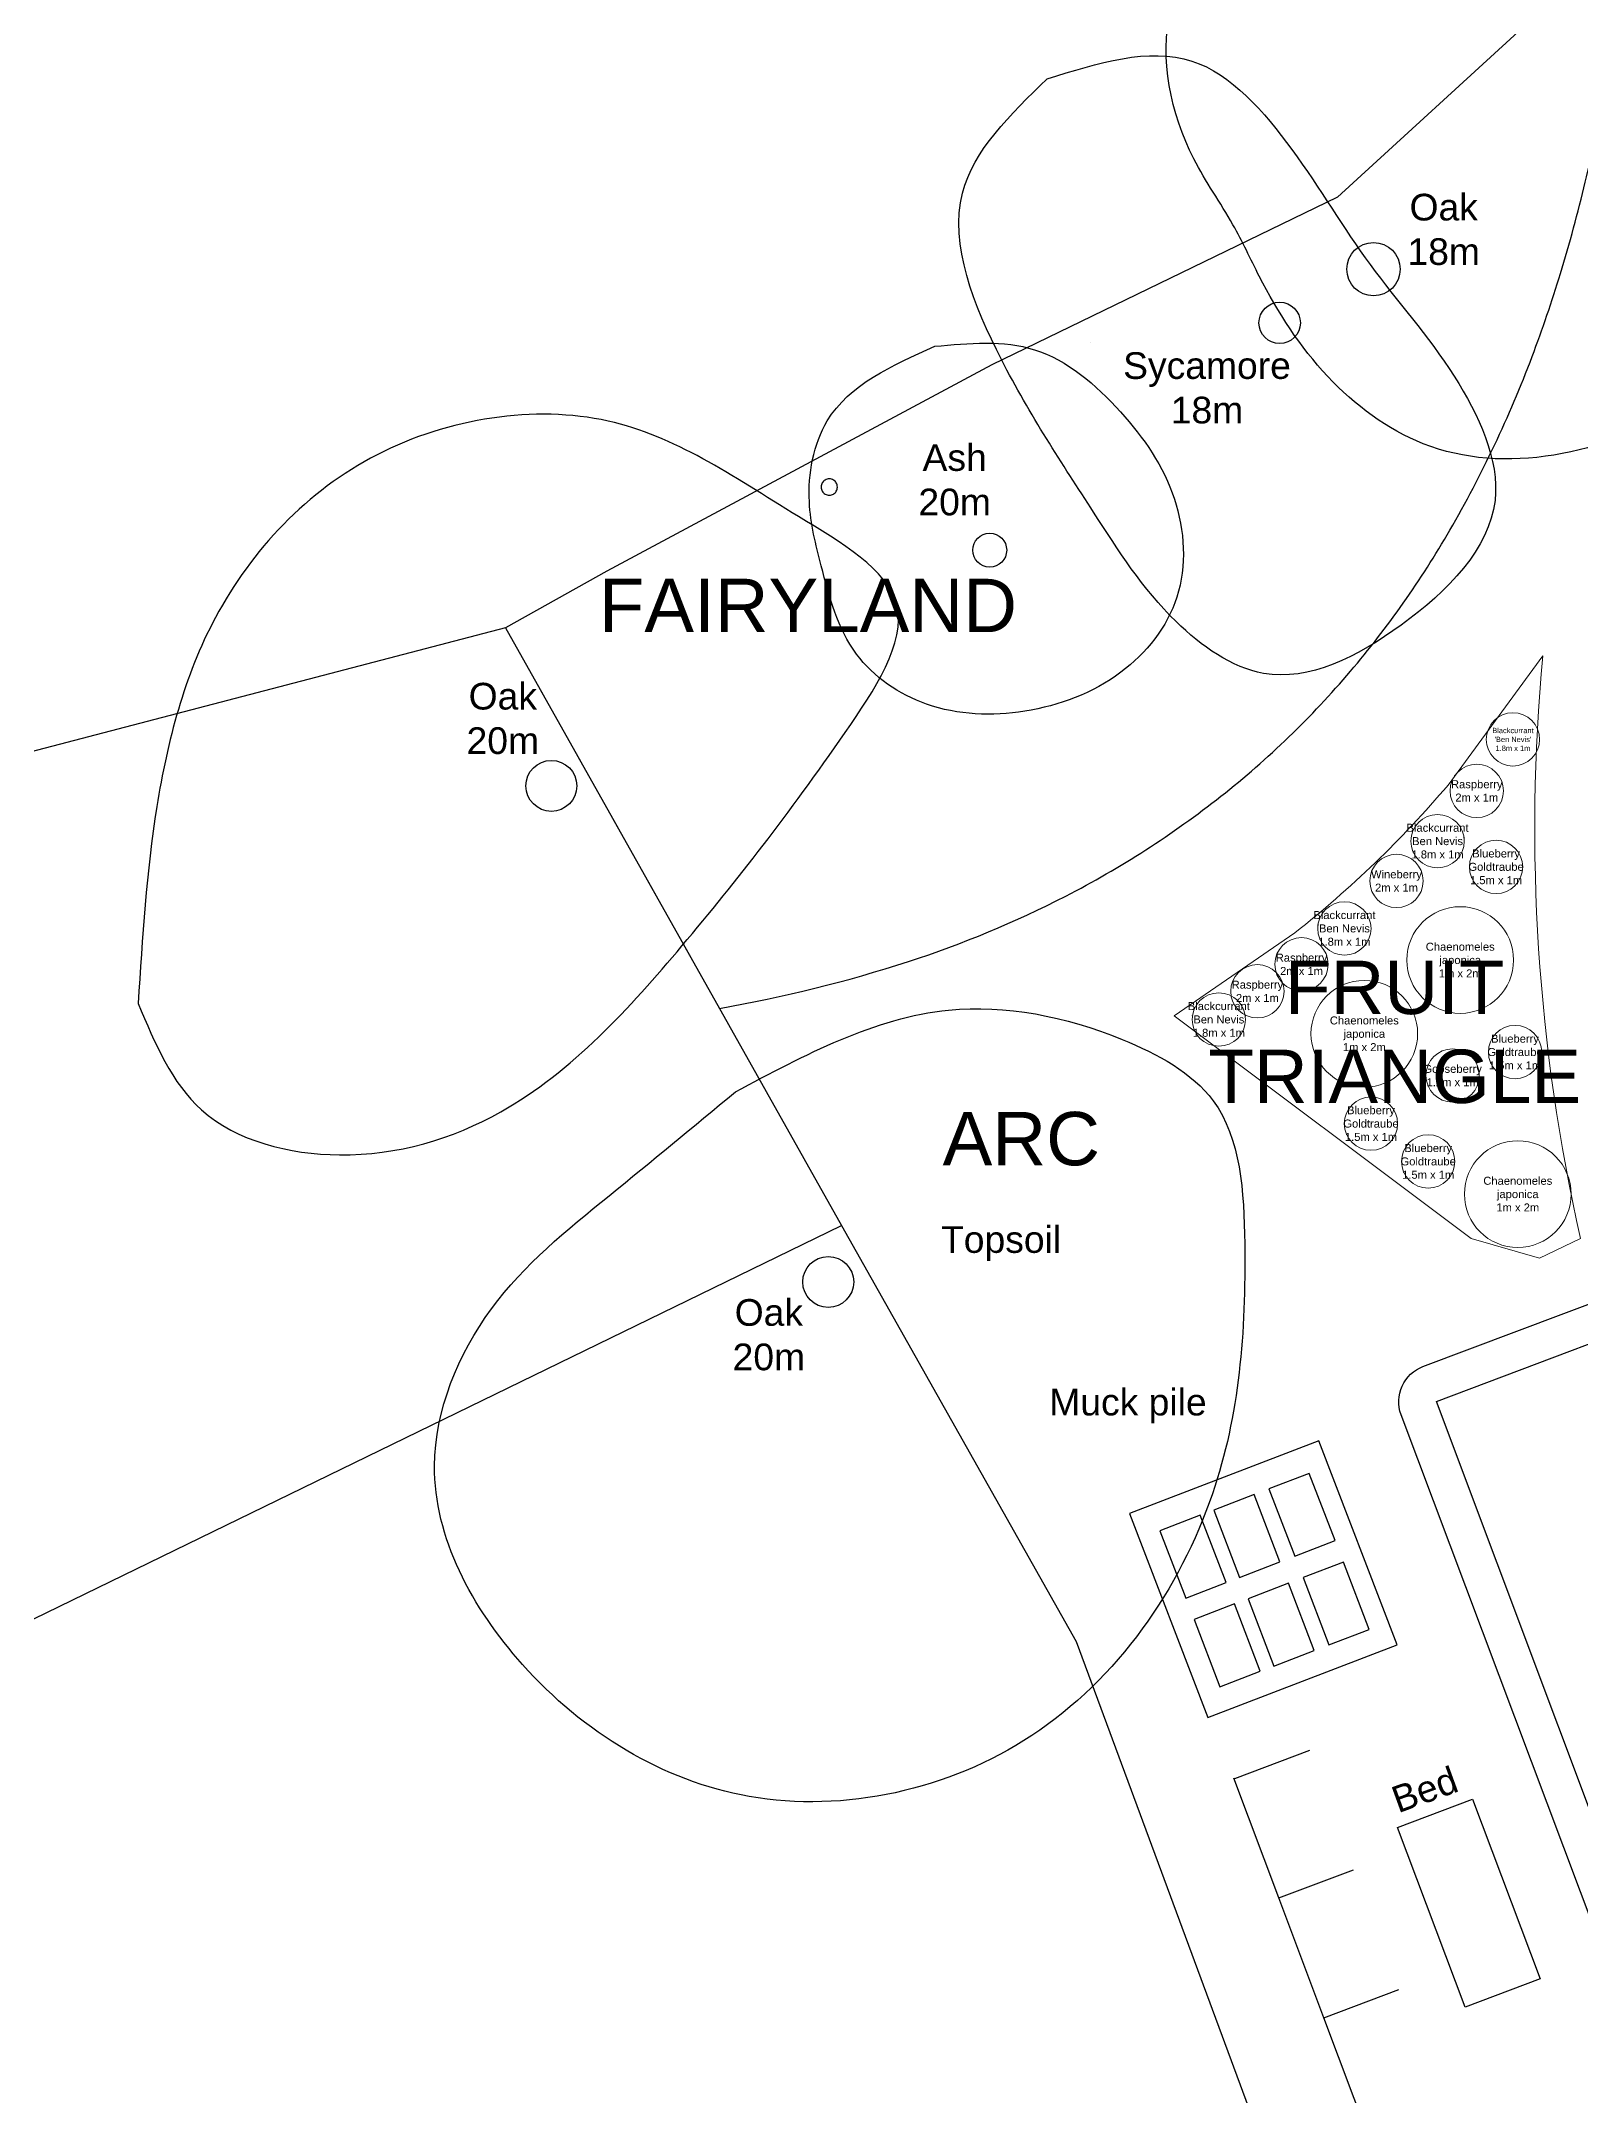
# Model space of a CAD drawing. Header units: metres. Extents: x 230335 to 230730, y 242537 to 242792.
# Drawn here: x 230552.63 to 230581.49, y 242734.07 to 242772.58 of the extents above; entities that cross this region are included whole.
import ezdxf
from ezdxf.enums import TextEntityAlignment as Align

# ---------------------------------------------------------------- set-up
doc = ezdxf.new("R2010")
doc.units = ezdxf.units.M
doc.linetypes.add('GDI_SOLID_1250_0', pattern=[0])
for name, color, linetype, lineweight, true_color in [('1 Forest Garden ... Area names', 1, 'Continuous', 25, 0xff0000), ('1 Forest Garden ... Areas ... Fruit Triangle', 253, 'Continuous', 9, 0xa0a0a4), ('1 Forest Garden ... Areas ... Orchard', 9, 'Continuous', 25, 0xc0c0c0), ('1 Forest Garden ... Areas ... Polytunnel', 9, 'Continuous', 25, 0xc0c0c0), ('1 Forest Garden ... Areas ... Windy Corner', 253, 'Continuous', 25, 0xa0a0a4), ('1 Forest Garden ... Structure', 1, 'Continuous', 25, 0xff0000), ('1 Forest Garden ... Trees', 96, 'Continuous', 25, 0x008000), ('1 Forest Garden ... Trees ... Existing trees', 178, 'Continuous', 25, 0x000000), ('Boundary', 96, 'Continuous', 25, 0x008000)]:
    doc.layers.add(name, color=color, linetype=linetype, lineweight=lineweight, true_color=true_color)
doc.styles.add('textstyle104', font='')
doc.styles.add('textstyle108', font='')
doc.styles.add('textstyle116', font='')
doc.styles.add('textstyle117', font='')
doc.styles.add('textstyle118', font='')
doc.styles.add('textstyle150', font='')
doc.styles.add('textstyle154', font='')
doc.styles.add('textstyle155', font='')
doc.styles.add('textstyle30', font='')
doc.styles.add('textstyle31', font='')
doc.styles.add('textstyle37', font='')
doc.styles.add('textstyle48', font='')
doc.styles.add('textstyle49', font='')
doc.styles.add('textstyle50', font='')
doc.styles.add('textstyle51', font='')
doc.styles.add('textstyle52', font='')
doc.styles.add('textstyle53', font='')
doc.styles.add('textstyle54', font='')
doc.styles.add('textstyle55', font='')
doc.styles.add('textstyle56', font='')
doc.styles.add('textstyle57', font='')
doc.styles.add('textstyle58', font='')
doc.styles.add('textstyle59', font='')
doc.styles.add('textstyle60', font='')
doc.styles.add('textstyle61', font='')
doc.styles.add('textstyle62', font='')
doc.styles.add('textstyle63', font='')
doc.styles.get('textstyle104').set_extended_font_data('Arial')
doc.styles.get('textstyle108').set_extended_font_data('Arial')
doc.styles.get('textstyle116').set_extended_font_data('Arial')
doc.styles.get('textstyle117').set_extended_font_data('Arial')
doc.styles.get('textstyle118').set_extended_font_data('Arial')
doc.styles.get('textstyle150').set_extended_font_data('Arial')
doc.styles.get('textstyle154').set_extended_font_data('Arial')
doc.styles.get('textstyle155').set_extended_font_data('Arial')
doc.styles.get('textstyle30').set_extended_font_data('Arial')
doc.styles.get('textstyle31').set_extended_font_data('Arial')
doc.styles.get('textstyle37').set_extended_font_data('Arial')
doc.styles.get('textstyle48').set_extended_font_data('Arial')
doc.styles.get('textstyle49').set_extended_font_data('Arial')
doc.styles.get('textstyle50').set_extended_font_data('Arial')
doc.styles.get('textstyle51').set_extended_font_data('Arial')
doc.styles.get('textstyle52').set_extended_font_data('Arial')
doc.styles.get('textstyle53').set_extended_font_data('Arial')
doc.styles.get('textstyle54').set_extended_font_data('Arial')
doc.styles.get('textstyle55').set_extended_font_data('Arial')
doc.styles.get('textstyle56').set_extended_font_data('Arial')
doc.styles.get('textstyle57').set_extended_font_data('Arial')
doc.styles.get('textstyle58').set_extended_font_data('Arial')
doc.styles.get('textstyle59').set_extended_font_data('Arial')
doc.styles.get('textstyle60').set_extended_font_data('Arial')
doc.styles.get('textstyle61').set_extended_font_data('Arial')
doc.styles.get('textstyle62').set_extended_font_data('Arial')
doc.styles.get('textstyle63').set_extended_font_data('Arial')

msp = doc.modelspace()

# ---------------------------------------------------------------- linework, layer by layer
at = {"layer": '1 Forest Garden ... Area names', "color": 1, "true_color": 0xff0000}
for p, q in [((230575.005, 242740.015), (230576.409, 242740.543)), ((230575.826, 242737.777), (230574.982, 242740.023)), ((230575.826, 242737.777), (230577.23, 242738.305)), ((230576.671, 242735.53), (230575.826, 242737.777)), ((230576.671, 242735.53), (230578.075, 242736.058)), ((230577.516, 242733.284), (230576.671, 242735.53))]:
    msp.add_line(p, q, dxfattribs=at)
at = {"layer": '1 Forest Garden ... Areas ... Fruit Triangle', "flags": 128}
msp.add_lwpolyline([(230581.482, 242750.137), (230580.715, 242749.764), (230579.434, 242750.136), (230573.864, 242754.306), (230576.13, 242755.866, 0.049613), (230578.999, 242758.633), (230580.774, 242761.053, 0.078807)], format="xyb", close=True, dxfattribs=at)
at = {"layer": '1 Forest Garden ... Areas ... Fruit Triangle'}
for centre, radius in [((230580.216, 242759.489), 0.5), ((230579.538, 242758.524), 0.5), ((230578.803, 242757.582), 0.5), ((230579.9, 242757.1), 0.5), ((230578.033, 242756.836), 0.5), ((230577.057, 242755.946), 0.5), ((230579.228, 242755.354), 1), ((230576.253, 242755.274), 0.5), ((230575.426, 242754.768), 0.5), ((230574.703, 242754.24), 0.5), ((230577.43, 242753.972), 1), ((230580.255, 242753.629), 0.5), ((230579.086, 242753.19), 0.5), ((230577.555, 242752.288), 0.5), ((230578.627, 242751.579), 0.5), ((230580.307, 242750.967), 1)]:
    msp.add_circle(centre, radius, dxfattribs=at)
at = {"layer": '1 Forest Garden ... Areas ... Orchard', "color": 1, "true_color": 0xff0000}
msp.add_lwpolyline([(230578.781, 242747.081), (230584.111, 242749.091), (230588.691, 242736.921), (230583.351, 242734.911), (230578.781, 242747.081)], dxfattribs=at)
at = {"layer": '1 Forest Garden ... Areas ... Windy Corner', "linetype": 'GDI_SOLID_1250_0'}
msp.add_lwpolyline([(230561.33, 242761.58), (230565.342, 242754.448, 0.035308), (230568.885, 242755.327, 0.040408), (230571.832, 242756.552, 0.048318), (230574.743, 242758.425, 0.049613), (230577.17, 242760.766, 0.045188), (230579.033, 242763.408, 0.040527), (230580.576, 242766.664, 0.016476), (230581.107, 242768.222, 0.015275), (230581.573, 242769.936, 0.013103), (230581.914, 242771.546, 0.012132), (230582.193, 242773.302), (230580.53, 242772.95), (230576.93, 242769.65), (230570.45, 242766.51), (230563.23, 242762.64)], format="xyb", close=True, dxfattribs=at)
at = {"layer": '1 Forest Garden ... Structure'}
msp.add_line((230572.299, 242766.929), (230572.299, 242766.929), dxfattribs=at)
at = {"layer": '1 Forest Garden ... Structure', "color": 253, "true_color": 0xa0a0a4, "flags": 128}
msp.add_lwpolyline([(230578.529, 242747.734), (230583.864, 242749.741, -0.414214), (230584.766, 242749.332), (230589.341, 242737.164, -0.414214), (230588.933, 242736.262), (230583.597, 242734.256, -0.414214), (230582.696, 242734.665), (230578.12, 242746.833, -0.414214)], format="xyb", close=True, dxfattribs=at)
at = {"layer": '1 Forest Garden ... Structure', "flags": 128}
for points in [[(230574.497, 242741.156), (230578.045, 242742.518), (230576.576, 242746.346), (230573.028, 242744.984)], [(230576.127, 242744.181), (230576.883, 242744.472), (230576.399, 242745.732), (230575.643, 242745.442)], [(230575.093, 242743.784), (230575.849, 242744.075), (230575.366, 242745.335), (230574.609, 242745.045)], [(230574.082, 242743.396), (230574.839, 242743.687), (230574.355, 242744.947), (230573.599, 242744.657)], [(230576.767, 242742.519), (230577.524, 242742.809), (230577.04, 242744.069), (230576.284, 242743.779)], [(230575.734, 242742.122), (230576.49, 242742.412), (230576.006, 242743.673), (230575.25, 242743.382)], [(230574.723, 242741.734), (230575.479, 242742.024), (230574.995, 242743.285), (230574.239, 242742.994)]]:
    msp.add_lwpolyline(points, close=True, dxfattribs=at)
at = {"layer": '1 Forest Garden ... Structure', "color": 1, "true_color": 0xff0000}
msp.add_lwpolyline([(230578.053, 242739.099), (230579.457, 242739.627), (230580.724, 242736.257), (230579.32, 242735.729), (230578.053, 242739.099)], dxfattribs=at)
at = {"layer": '1 Forest Garden ... Trees', "color": 7, "true_color": 0xffffff}
msp.add_open_spline([(230567.553, 242764.219), (230567.549, 242764.192), (230567.541, 242764.138), (230567.48, 242764.08), (230567.401, 242764.058), (230567.32, 242764.08), (230567.262, 242764.138), (230567.24, 242764.219), (230567.262, 242764.299), (230567.32, 242764.357), (230567.401, 242764.379), (230567.48, 242764.357), (230567.541, 242764.299), (230567.549, 242764.246), (230567.553, 242764.219)], degree=3, knots=[0, 0, 0, 0, 0.0799987, 0.1576231, 0.2376206, 0.3176191, 0.3952435, 0.4752422, 0.5552379, 0.6328624, 0.7128608, 0.7928583, 0.8704827, 0.9504785, 0.9504785, 0.9504785, 0.9504785], dxfattribs=at)
at = {"layer": '1 Forest Garden ... Trees', "color": 3, "true_color": 0x00ff00}
msp.add_open_spline([(230565.64, 242752.883), (230564.854, 242752.233), (230563.283, 242750.933), (230560.863, 242748.996), (230559.446, 242745.539), (230561.563, 242741.624), (230565.91, 242738.966), (230571.695, 242740.258), (230574.948, 242744.991), (230575.278, 242749.265), (230575.071, 242752.772), (230572.516, 242754.161), (230569.258, 242754.813), (230566.946, 242753.58), (230565.64, 242752.883)], degree=3, knots=[0, 0, 0, 0, 3.062145, 6.123565, 9.251216, 13.325094, 18.239426, 23.658089, 29.315546, 34.042349, 36.786594, 38.841893, 42.140244, 46.422326, 46.422326, 46.422326, 46.422326], dxfattribs=at)
at = {"layer": '1 Forest Garden ... Trees ... Existing trees'}
for centre, radius in [((230577.602, 242768.303), 0.5), ((230575.843, 242767.295), 0.388), ((230570.408, 242763.036), 0.318), ((230562.191, 242758.618), 0.477), ((230567.381, 242749.32), 0.477)]:
    msp.add_circle(centre, radius, dxfattribs=at)
at = {"layer": '1 Forest Garden ... Trees ... Existing trees', "color": 3, "true_color": 0x00ff00}
for points, knots in [([(230585.83, 242773.695), (230585.149, 242774.797), (230583.897, 242776.819), (230579.957, 242777.869), (230576.358, 242776.454), (230573.297, 242773.674), (230573.908, 242770.693), (230574.945, 242769.259), (230575.612, 242767.799), (230576.617, 242766.232), (230579.241, 242764.256), (230583.585, 242765.19), (230587.09, 242769.055), (230586.251, 242772.145), (230585.83, 242773.695)], [0, 0, 0, 0, 3.753634, 6.894682, 11.246016, 15.111363, 17.928159, 19.36442, 20.449111, 22.725089, 24.911576, 29.864875, 34.363854, 38.889842, 38.889842, 38.889842, 38.889842]), ([(230571.486, 242771.871), (230570.793, 242771.2), (230569.268, 242769.723), (230570.595, 242766.413), (230572.22, 242763.98), (230573.604, 242761.781), (230575.765, 242760.253), (230578.269, 242761.53), (230580.43, 242763.722), (230579.16, 242766.475), (230577.468, 242768.334), (230576.198, 242770.512), (230574.262, 242772.738), (230572.438, 242772.168), (230571.486, 242771.871)], [0, 0, 0, 0, 2.668459, 5.87344, 9.216534, 11.782875, 13.686902, 16.419569, 19.347243, 21.794475, 24.4154, 27.023585, 29.525485, 32.257412, 32.257412, 32.257412, 32.257412]), ([(230569.378, 242766.857), (230568.576, 242766.498), (230567.266, 242765.912), (230566.92, 242764.026), (230567.293, 242762.572), (230567.701, 242761.02), (230569.258, 242759.959), (230571.119, 242759.902), (230572.907, 242760.562), (230574.147, 242762.108), (230574.018, 242764.1), (230572.922, 242765.687), (230571.355, 242767.037), (230570.023, 242766.916), (230569.378, 242766.857)], [0, 0, 0, 0, 2.452259, 4.006063, 5.225262, 7.005753, 8.622378, 10.467742, 12.409245, 14.164754, 16.005027, 17.926844, 19.915273, 21.785304, 21.785304, 21.785304, 21.785304]), ([(230554.446, 242754.541), (230554.523, 242755.773), (230554.677, 242758.237), (230555.675, 242762.091), (230558.667, 242765.269), (230563.363, 242765.985), (230566.196, 242763.987), (230569.413, 242762.16), (230567.091, 242758.672), (230564.857, 242755.789), (230561.845, 242752.444), (230558.413, 242751.427), (230555.443, 242752.171), (230554.76, 242753.794), (230554.446, 242754.541)], [0, 0, 0, 0, 3.704884, 7.411629, 11.713488, 16.091129, 20.082252, 22.564436, 25.140331, 30.175867, 34.776909, 37.908996, 40.629802, 42.951104, 42.951104, 42.951104, 42.951104])]:
    msp.add_open_spline(points, degree=3, knots=knots, dxfattribs=at)
at = {"layer": 'Boundary', "linetype": 'GDI_SOLID_1250_0'}
for points in [[(230580.53, 242772.95), (230576.93, 242769.65), (230570.45, 242766.51), (230563.23, 242762.64), (230561.33, 242761.58)], [(230561.33, 242761.58), (230463.99, 242736.14)], [(230561.33, 242761.58), (230567.63, 242750.38)], [(230530.978, 242708.496), (230533.43, 242708.68), (230540.83, 242709.88), (230544.93, 242710.58), (230546.83, 242710.88), (230548.03, 242712.18), (230549.33, 242713.48), (230552.03, 242715.68), (230553.93, 242717.08), (230545.03, 242739.38), (230567.63, 242750.38)], [(230567.63, 242750.38), (230572.03, 242742.58), (230579.76, 242721.69)]]:
    msp.add_lwpolyline(points, dxfattribs=at)

# ---------------------------------------------------------------- texts
at = {"layer": '1 Forest Garden ... Area names', "char_height": 1, "attachment_point": 5}
for s, insert, style in [('FAIRYLAND', (230567, 242762), 'textstyle154'), ('FRUIT\\PTRIANGLE', (230578, 242754), 'textstyle150'), ('ARC', (230571, 242752), 'textstyle155')]:
    msp.add_mtext(s, dxfattribs=dict(at, insert=insert, style=style))
at = {"layer": '1 Forest Garden ... Area names', "color": 253, "true_color": 0xa0a0a4, "insert": (230578.476, 242740.042), "char_height": 0.5, "attachment_point": 2, "rotation": 20, "style": 'textstyle37'}
msp.add_mtext('Bed', dxfattribs=at)
at = {"layer": '1 Forest Garden ... Areas ... Fruit Triangle', "color": 253, "true_color": 0xa0a0a4, "attachment_point": 5}
for s, insert, char_height, style in [("Blackcurrant\\P'Ben Nevis'\\P1.8m x 1m", (230580.216, 242759.489), 0.1, 'textstyle56'), ('Raspberry\\P2m x 1m', (230579.538, 242758.524), 0.15, 'textstyle49'), ("Blackcurrant\\P'Ben Nevis'\\P1.8m x 1m", (230578.803, 242757.582), 0.15, 'textstyle63'), ('Blueberry\\PGoldtraube\\P1.5m x 1m', (230579.9, 242757.1), 0.15, 'textstyle57'), ('Wineberry\\P2m x 1m', (230578.033, 242756.836), 0.15, 'textstyle48'), ("Blackcurrant\\P'Ben Nevis'\\P1.8m x 1m", (230577.057, 242755.946), 0.15, 'textstyle53'), ('Raspberry\\P2m x 1m', (230576.253, 242755.274), 0.15, 'textstyle51'), ('Chaenomeles \\Pjaponica\\P1m x 2m', (230579.228, 242755.354), 0.15, 'textstyle60'), ('Raspberry\\P2m x 1m', (230575.426, 242754.768), 0.15, 'textstyle50'), ("Blackcurrant\\P'Ben Nevis'\\P1.8m x 1m", (230574.703, 242754.24), 0.15, 'textstyle52'), ('Chaenomeles \\Pjaponica\\P1m x 2m', (230577.43, 242753.972), 0.15, 'textstyle61'), ('Blueberry\\PGoldtraube\\P1.5m x 1m', (230580.255, 242753.629), 0.15, 'textstyle54'), ('Gooseberry\\P1.2m x 1m', (230579.086, 242753.19), 0.15, 'textstyle55'), ('Blueberry\\PGoldtraube\\P1.5m x 1m', (230577.555, 242752.288), 0.15, 'textstyle58'), ('Blueberry\\PGoldtraube\\P1.5m x 1m', (230578.627, 242751.579), 0.15, 'textstyle59'), ('Chaenomeles \\Pjaponica\\P1m x 2m', (230580.307, 242750.967), 0.15, 'textstyle62')]:
    msp.add_mtext(s, dxfattribs=dict(at, insert=insert, char_height=char_height, style=style))
at = {"layer": '1 Forest Garden ... Areas ... Polytunnel'}
for s, style, p in [('Topsoil', 'textstyle31', (230570.621, 242750.366)), ('Muck pile', 'textstyle30', (230573, 242747.319))]:
    msp.add_text(s, height=0.5, dxfattribs=dict(at, style=style)).set_placement(p, align=Align.TOP_CENTER)
at = {"layer": '1 Forest Garden ... Trees ... Existing trees', "color": 253, "true_color": 0xa0a0a4, "char_height": 0.5, "attachment_point": 5}
for s, insert, style in [('Oak\\P18m', (230578.918, 242769.045), 'textstyle108'), ('Sycamore\\P18m', (230574.481, 242766.075), 'textstyle116'), ('Ash\\P20m', (230569.751, 242764.352), 'textstyle117'), ('Oak\\P20m', (230561.281, 242759.879), 'textstyle118'), ('Oak\\P20m', (230566.268, 242748.329), 'textstyle104')]:
    msp.add_mtext(s, dxfattribs=dict(at, insert=insert, style=style))

doc.saveas('drawing.dxf')
